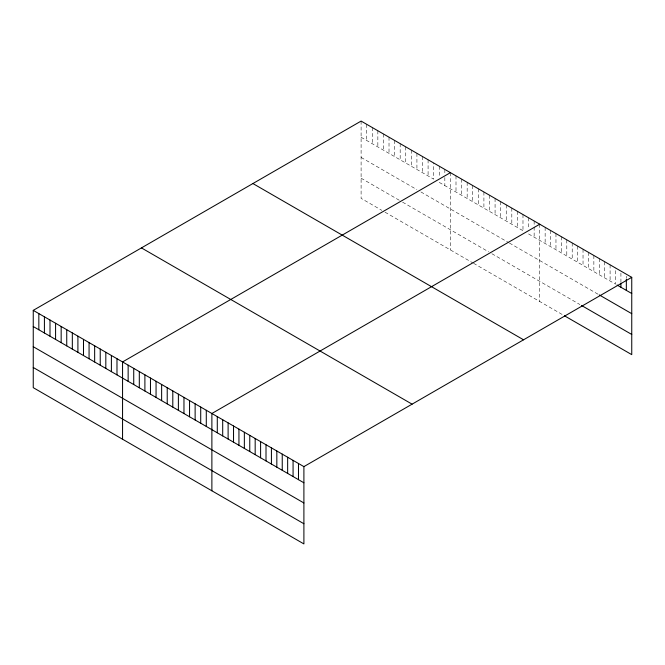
<?xml version="1.0" encoding="UTF-8"?>
<svg xmlns="http://www.w3.org/2000/svg" width="665" height="665" viewBox="0 0 665 665"><rect width="100%" height="100%" fill="white"/><g stroke="black" fill="none" stroke-linecap="round" stroke-linejoin="round"><path stroke-width="0.5" stroke-dasharray="3.33 2.49" d="M361.103 121.08L361.103 198.378L381.835 210.348M361.103 137.256L433.671 179.151L433.671 162.983M439.249 182.376L524.577 231.636M528.567 233.939L615.507 284.138L615.507 267.962M361.103 157.422L416.922 189.65M420.912 191.952L508.634 242.6M509.432 243.058L598.5 294.487M361.103 178.203L399.382 200.306M402.574 202.143L488.692 251.869M491.884 253.714L579.938 304.553M385.027 212.185L472.749 262.833M473.546 263.29L562.931 314.902M626.339 276.233L626.339 278.261M620.927 273.107L620.927 282.209M610.096 264.836L610.096 281.012M604.685 261.711L604.685 277.887M599.273 258.585L599.273 274.761M593.862 255.46L593.862 271.636M588.45 252.334L588.45 268.51M583.03 249.217L583.03 265.385M577.619 246.092L577.619 262.259M572.208 242.966L572.208 259.134M566.796 239.841L566.796 256.008M561.385 236.715L561.385 252.883M555.965 233.59L555.965 249.757M550.554 230.464L550.554 246.632M545.142 227.339L545.142 243.506M539.731 224.213L539.731 301.503M534.145 220.988L534.145 226.042M534.145 227.056L534.145 237.164M528.567 217.763L528.567 228.885M522.981 214.546L522.981 230.713M517.403 211.32L517.403 227.497M511.817 208.095L511.817 224.271M506.24 204.878L506.24 221.046M500.654 201.653L500.654 217.821M495.076 198.428L495.076 214.604M489.49 195.211L489.49 211.379M483.912 191.986L483.912 208.153M478.326 188.76L478.326 204.936M472.749 185.535L472.749 201.711M467.163 182.318L467.163 198.486M461.585 179.093L461.585 195.269M455.999 175.868L455.999 192.044M450.413 172.651L450.413 249.94M444.835 169.425L444.835 173.465M444.835 177.513L444.835 185.593M439.249 166.2L439.249 177.322M428.085 159.758L428.085 175.926M422.508 156.533L422.508 172.709M416.922 153.307L416.922 169.484M411.344 150.091L411.344 166.258M405.758 146.865L405.758 163.033M400.18 143.64L400.18 159.816M394.594 140.423L394.594 156.591M389.017 137.198L389.017 153.366M383.431 133.973L383.431 150.149M377.853 130.747L377.853 146.923M372.267 127.53L372.267 143.698M366.689 124.305L366.689 140.481"/><path stroke-width="1" d="M631.75 277.338L303.897 466.622L303.897 543.92L33.25 387.662L33.25 310.364L361.103 121.08L631.75 277.338L631.75 354.636L564.477 315.792M450.413 172.651L122.559 361.935L122.559 439.224M539.731 224.213L211.877 413.497L211.877 490.787M617.062 285.027L631.75 293.514M599.273 294.928L631.75 313.681M581.484 305.443L631.75 334.462M252.908 183.548L523.555 339.807M141.446 247.904L412.092 404.162M33.25 310.364L303.897 466.622M33.25 326.54L303.897 482.798M33.25 346.706L303.897 502.964M33.25 367.487L303.897 523.746M626.339 279.267L626.339 290.389M620.927 283.215L620.927 287.263M298.485 463.497L298.485 479.673M293.074 460.371L293.074 476.547M287.654 457.246L287.654 473.422M282.243 454.12L282.243 470.296M276.831 450.995L276.831 467.171M271.42 447.869L271.42 464.045M266.008 444.744L266.008 460.92M260.597 441.627L260.597 457.794M255.177 438.501L255.177 454.669M249.766 435.375L249.766 451.543M244.354 432.25L244.354 448.418M238.943 429.125L238.943 445.292M233.531 425.999L233.531 442.167M228.112 422.874L228.112 439.041M222.7 419.748L222.7 435.916M217.289 416.623L217.289 432.79M206.291 410.272L206.291 426.448M200.714 407.055L200.714 423.223M195.128 403.83L195.128 419.997M189.55 400.604L189.55 416.78M183.964 397.379L183.964 413.555M178.386 394.162L178.386 410.33M172.8 390.937L172.8 407.105M167.223 387.712L167.223 403.888M161.637 384.495L161.637 400.663M156.059 381.269L156.059 397.437M150.473 378.044L150.473 394.22M144.895 374.819L144.895 390.995M139.309 371.602L139.309 387.77M133.732 368.377L133.732 384.553M128.145 365.151L128.145 381.328M116.982 358.709L116.982 374.877M111.396 355.484L111.396 371.66M105.818 352.267L105.818 368.435M100.232 349.042L100.232 365.21M94.654 345.817L94.654 361.993M89.068 342.591L89.068 358.768M83.491 339.374L83.491 355.542M77.905 336.149L77.905 352.325M72.327 332.924L72.327 349.1M66.741 329.707L66.741 345.875M61.163 326.482L61.163 342.65M55.577 323.257L55.577 339.433M50 320.04L50 336.207M44.414 316.814L44.414 332.982M38.836 313.589L38.836 329.765"/></g></svg>
